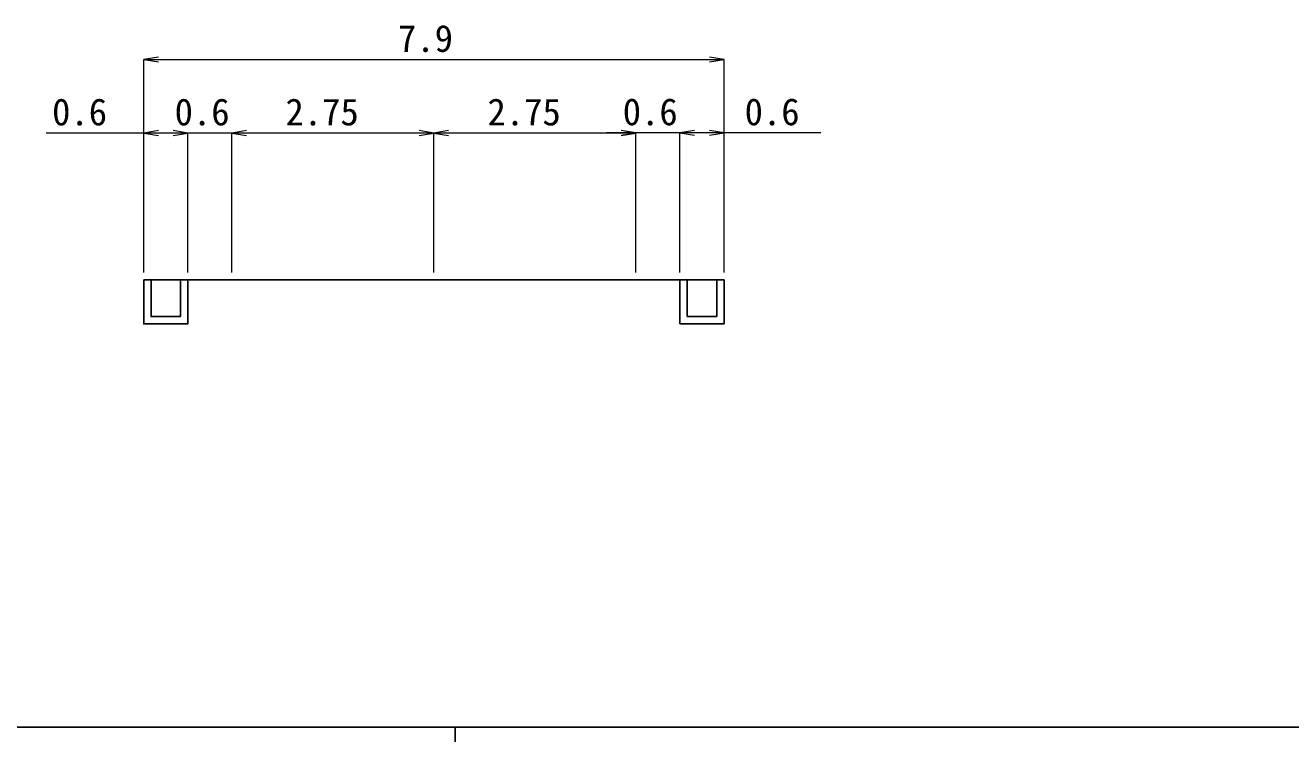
# Model space of a CAD drawing. Units: millimetres on the paper, enlarged 1000 times, with parts at other scales. Extents: x 40000 to 680000, y 20000 to 380000.
# Drawn here: x 138746 to 224878, y 204000 to 252766 of the extents above; entities that cross this region are included whole.
import ezdxf
from ezdxf.enums import TextEntityAlignment as Align

# ---------------------------------------------------------------- set-up
doc = ezdxf.new("R2010")
doc.units = ezdxf.units.MM
doc.header["$LTSCALE"] = 1000
for name, color, linetype, lineweight in [('M-BGD', 7, 'Continuous', 25), ('M-STR-HTXT', 7, 'Continuous', 13), ('M-TTL-BAND', 7, 'Continuous', 25)]:
    doc.layers.add(name, color=color, linetype=linetype, lineweight=lineweight)
doc.styles.add('ＭＳ ゴシック', font='')
doc.styles.get('ＭＳ ゴシック').set_extended_font_data('MS Gothic')

# ---------------------------------------------------------------- blocks, each defined once
blk = doc.blocks.new('open_arrow')
at = {"color": 0, "linetype": 'Continuous', "lineweight": -2}
blk.add_lwpolyline([(7.5, 1.25), (0, 0), (7.5, -1.25)], dxfattribs=at)

msp = doc.modelspace()

# ---------------------------------------------------------------- linework, layer by layer
at = {"layer": 'M-BGD'}
for points in [[(146805, 235435), (166555, 235435), (180306, 235444), (186306, 235444)], [(149805, 235435), (149805, 232443), (146805, 232443), (146805, 235435)], [(149305, 235435), (149305, 232943), (147305, 232943), (147305, 235435)], [(186306, 235444), (186306, 232452), (183306, 232452), (183306, 235444)], [(185806, 235444), (185806, 232952), (183806, 232952), (183806, 235444)]]:
    msp.add_lwpolyline(points, dxfattribs=at)
at = {"layer": 'M-STR-HTXT'}
for p, q in [((146805, 235935), (146805, 250436)), ((146805, 250435), (186306, 250435)), ((186306, 235944), (186306, 250436)), ((149805, 245435), (140167, 245435)), ((154805, 245435), (147805, 245435)), ((149805, 235935), (149805, 245436)), ((152805, 235935), (152805, 245436)), ((166555, 245435), (152805, 245435)), ((166555, 235935), (166555, 245436)), ((180306, 245435), (166555, 245435)), ((185306, 245444), (178306, 245444)), ((180306, 235944), (180306, 245445)), ((183306, 235944), (183306, 245445)), ((192900, 245444), (183306, 245444))]:
    msp.add_line(p, q, dxfattribs=at)
at = {"layer": 'M-TTL-BAND'}
for p, q in [((40000, 205000), (579000, 205000)), ((168000, 205000), (168000, 204000))]:
    msp.add_line(p, q, dxfattribs=at)

# ---------------------------------------------------------------- block references
at = {"layer": 'M-STR-HTXT', "xscale": 133, "yscale": 133}
for p in [(146805, 250435), (146805, 245435), (152805, 245435), (152805, 245435), (166555, 245435), (183306, 245444), (183306, 245444)]:
    msp.add_blockref('open_arrow', p, dxfattribs=at)
at = {"layer": 'M-STR-HTXT', "xscale": 133, "yscale": 133, "rotation": 180}
for p in [(186306, 250435), (149805, 245435), (149805, 245435), (166555, 245435), (180306, 245444), (180306, 245435), (186306, 245444)]:
    msp.add_blockref('open_arrow', p, dxfattribs=at)

# ---------------------------------------------------------------- texts
at = {"layer": 'M-STR-HTXT', "style": 'ＭＳ ゴシック'}
for s, p in [('7.9', (165988, 251872)), ('0.6', (142441, 246872)), ('0.6', (150781, 246872)), ('2.75', (158950, 246872)), ('2.75', (172700, 246872)), ('0.6', (181282, 246882)), ('0.6', (189579, 246882))]:
    msp.add_text(s, height=1833, dxfattribs=at).set_placement(p, align=Align.MIDDLE_CENTER)

doc.saveas('drawing.dxf')
